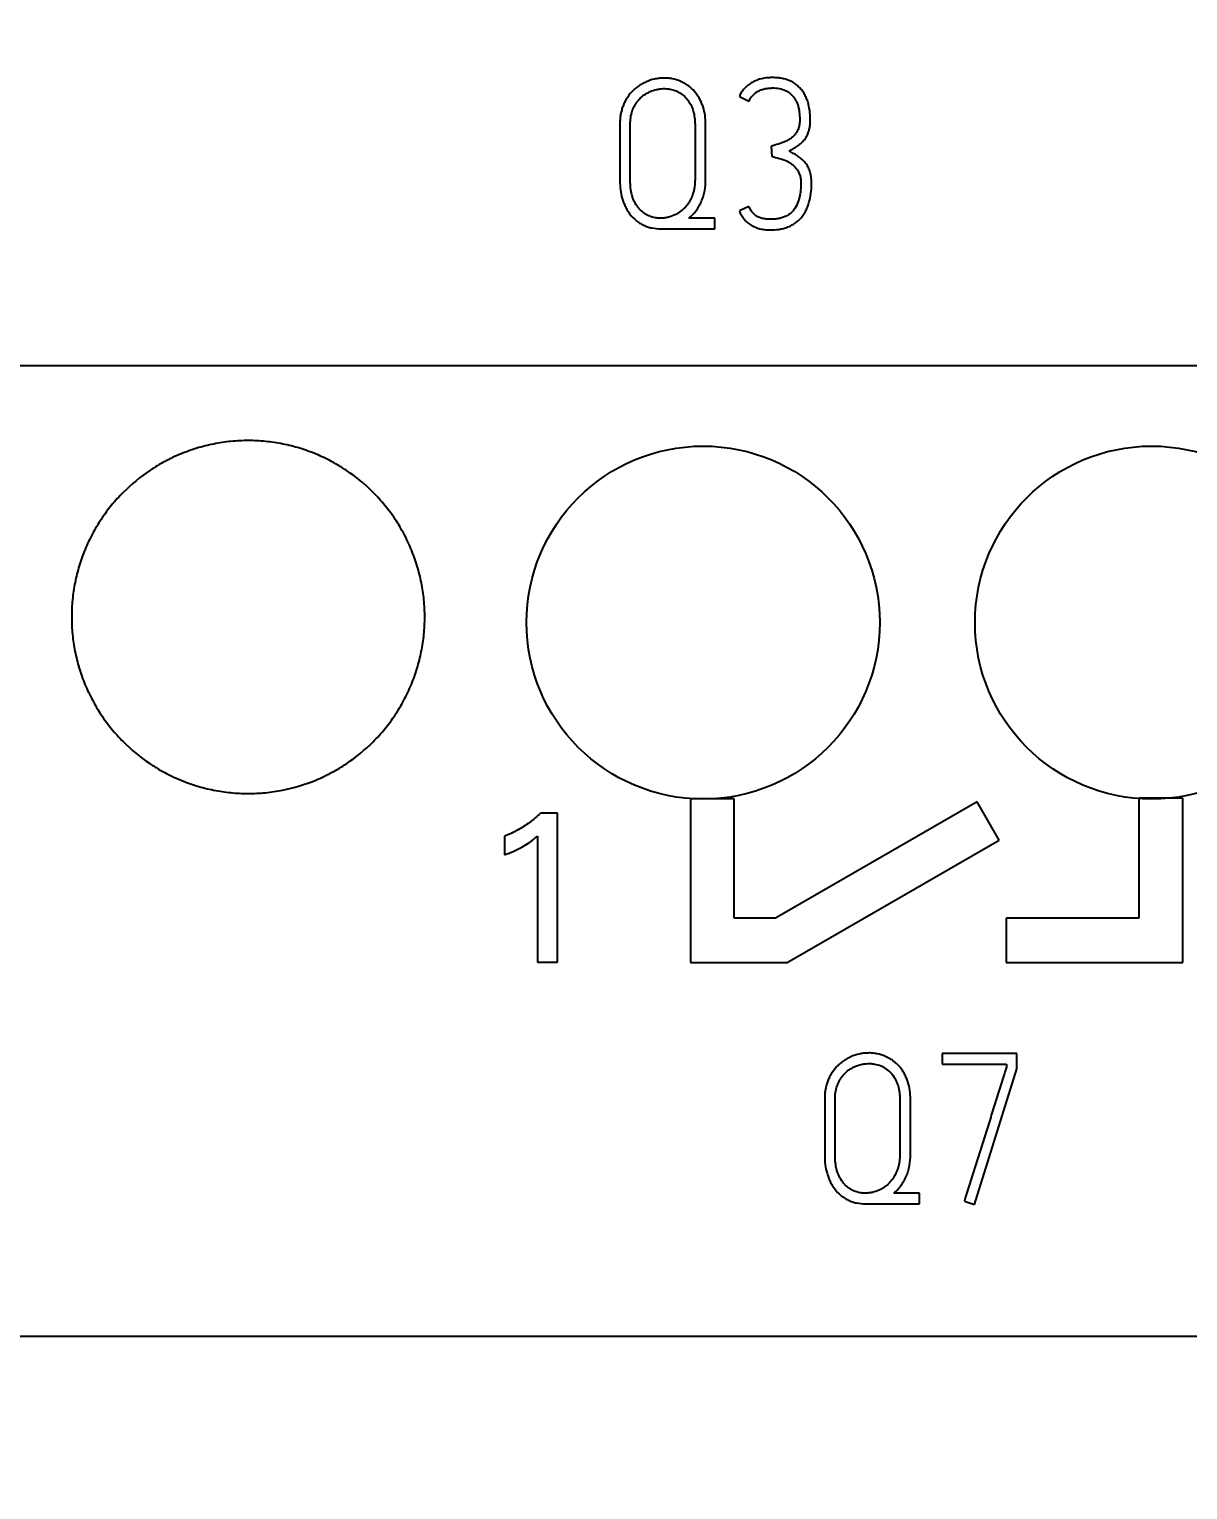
# Model space of a CAD drawing. Extents: x 0 to 420, y 0 to 297.
# Drawn here: x 126.29 to 139.41, y 141.09 to 157.65 of the extents above; entities that cross this region are included whole.
import ezdxf

# ---------------------------------------------------------------- set-up
doc = ezdxf.new("R2010")
doc.units = 0
doc.header["$LTSCALE"] = 23.1
for name, color, linetype in [('10000_FRONT', 7, 'CONTINUOUS'), ('10100_DIM_FRONT', 7, 'CONTINUOUS'), ('10500_FRONT_LABELING', 7, 'CONTINUOUS')]:
    doc.layers.add(name, color=color, linetype=linetype)
doc.styles.get("Standard").update_dxf_attribs({"font": 'txt', "width": 0.8})
doc.dimstyles.new('DIMSTYLE_1', dxfattribs={"dimtxt": 3.5, "dimasz": 3.5, "dimexe": 0.18, "dimexo": 0.0625, "dimgap": 0.09, "dimtad": 1, "dimtxsty": 'STANDARD', "dimcen": 0.09, "dimazin": 3, "dimtp": 0.05, "dimtm": 0.05, "dimtfac": 1, "dimtofl": 0, "dimtmove": 0, "dimatfit": 3, "dimtolj": 1})

# ---------------------------------------------------------------- blocks, each defined once
blk = doc.blocks.new('*D0')
at = {"layer": '10100_DIM_FRONT', "linetype": 'CONTINUOUS'}
for p, q in [((90.477533, 148.320933), (90.477533, 132.125358)), ((161.977533, 148.320933), (161.977533, 132.125358)), ((90.477533, 134.125358), (126.227533, 134.125358)), ((161.977533, 134.125358), (126.227533, 134.125358))]:
    blk.add_line(p, q, dxfattribs=at)
for points in [[(93.977533, 134.625358), (90.477533, 134.125358), (93.977533, 133.625358)], [(158.477533, 133.625358), (161.977533, 134.125358), (158.477533, 134.625358)]]:
    blk.add_solid(points, dxfattribs=at)
at = {"layer": '10100_DIM_FRONT', "linetype": 'CONTINUOUS', "width": 0.660714}
blk.add_text('71,5', height=3.5, dxfattribs=at).set_placement((122.783717, 135.000358))
blk = doc.blocks.new('*D1')
at = {"layer": '10100_DIM_FRONT', "linetype": 'CONTINUOUS'}
for p, q in [((161.977533, 187.833527), (161.977533, 124.539487)), ((82.477533, 147.384527), (82.477533, 124.539487)), ((82.477533, 126.539487), (122.227533, 126.539487)), ((161.977533, 126.539487), (122.227533, 126.539487))]:
    blk.add_line(p, q, dxfattribs=at)
for points in [[(85.977533, 127.039487), (82.477533, 126.539487), (85.977533, 126.039487)], [(158.477533, 126.039487), (161.977533, 126.539487), (158.477533, 127.039487)]]:
    blk.add_solid(points, dxfattribs=at)
at = {"layer": '10100_DIM_FRONT', "linetype": 'CONTINUOUS', "width": 0.714286}
blk.add_text('79,5', height=3.5, dxfattribs=at).set_placement((118.396875, 127.414487))

msp = doc.modelspace()

# ---------------------------------------------------------------- linework, layer by layer
at = {"layer": '10000_FRONT', "color": 7, "linetype": 'CONTINUOUS'}
for p, q in [((90.478, 153.835), (161.978, 153.835)), ((128.229, 153.832), (124.226, 153.832)), ((128.228, 153.835), (128.229, 153.832)), ((129.306, 153.832), (129.308, 153.835)), ((133.309, 153.832), (129.306, 153.832)), ((133.308, 153.835), (133.309, 153.832)), ((134.386, 153.832), (134.388, 153.835)), ((138.389, 153.832), (134.386, 153.832)), ((138.388, 153.835), (138.389, 153.832)), ((133.777, 148.924), (133.777, 147.071)), ((134.274, 148.924), (133.777, 148.924)), ((134.274, 147.572), (134.274, 148.924)), ((137.025, 148.889), (134.74, 147.572)), ((137.274, 148.456), (137.025, 148.889)), ((138.855, 148.931), (138.855, 147.571)), ((139.355, 148.931), (138.855, 148.931)), ((139.355, 147.071), (139.355, 148.931)), ((134.872, 147.071), (137.274, 148.456)), ((134.74, 147.572), (134.274, 147.572)), ((137.355, 147.571), (137.355, 147.071)), ((138.855, 147.571), (137.355, 147.571)), ((133.777, 147.071), (134.872, 147.071)), ((137.355, 147.071), (139.355, 147.071)), ((90.478, 142.835), (161.978, 142.835))]:
    msp.add_line(p, q, dxfattribs=at)
for centre in [(133.921, 150.922), (139.001, 150.922)]:
    msp.add_circle(centre, 2, dxfattribs=at)
for points, knots in [([(130.768, 150.985), (130.768, 151.05), (130.764, 151.116), (130.752, 151.245), (130.742, 151.309), (130.717, 151.437), (130.701, 151.5), (130.673, 151.594), (130.662, 151.625), (130.64, 151.687), (130.629, 151.718), (130.591, 151.808), (130.536, 151.926), (130.469, 152.038), (130.415, 152.119), (130.396, 152.146), (130.357, 152.199), (130.337, 152.225), (130.274, 152.301), (130.23, 152.35), (130.092, 152.489), (129.992, 152.572), (129.869, 152.654), (129.855, 152.663), (129.827, 152.681), (129.813, 152.69), (129.771, 152.715), (129.742, 152.731), (129.655, 152.778), (129.596, 152.806), (129.476, 152.856), (129.414, 152.878), (129.32, 152.907), (129.289, 152.916), (129.225, 152.932), (129.192, 152.939), (129.095, 152.959), (128.965, 152.978), (128.835, 152.984), (128.704, 152.985), (128.638, 152.981), (128.54, 152.972), (128.507, 152.968), (128.442, 152.958), (128.409, 152.952), (128.313, 152.933), (128.249, 152.917), (128.124, 152.879), (128.063, 152.857), (127.972, 152.82), (127.942, 152.806), (127.897, 152.785), (127.882, 152.778), (127.853, 152.763), (127.78, 152.725), (127.709, 152.683), (127.547, 152.574), (127.446, 152.491), (127.329, 152.374), (127.306, 152.351), (127.262, 152.302), (127.241, 152.277), (127.179, 152.201), (127.14, 152.149), (127.068, 152.041), (127.034, 151.985), (126.988, 151.898), (126.973, 151.869), (126.945, 151.809), (126.932, 151.779), (126.894, 151.688), (126.851, 151.566), (126.819, 151.44), (126.8, 151.344), (126.794, 151.312), (126.785, 151.247), (126.78, 151.214), (126.771, 151.116), (126.768, 151.05), (126.768, 150.985)], [0, 0, 0, 0, 0.03125, 0.03125, 0.0625, 0.0625, 0.09375, 0.09375, 0.109375, 0.109375, 0.125, 0.125, 0.15625, 0.1875, 0.1875, 0.203125, 0.203125, 0.21875, 0.21875, 0.25, 0.25, 0.3125, 0.3125, 0.320312, 0.320312, 0.328125, 0.328125, 0.34375, 0.34375, 0.375, 0.375, 0.40625, 0.40625, 0.421875, 0.421875, 0.4375, 0.4375, 0.46875, 0.5, 0.5, 0.53125, 0.53125, 0.546875, 0.546875, 0.5625, 0.5625, 0.59375, 0.59375, 0.625, 0.625, 0.640625, 0.640625, 0.648438, 0.648438, 0.65625, 0.6875, 0.6875, 0.75, 0.75, 0.765625, 0.765625, 0.78125, 0.78125, 0.8125, 0.8125, 0.84375, 0.84375, 0.859375, 0.859375, 0.875, 0.875, 0.90625, 0.9375, 0.9375, 0.953125, 0.953125, 0.96875, 0.96875, 1, 1, 1, 1]), ([(126.768, 150.985), (126.768, 150.919), (126.771, 150.853), (126.784, 150.724), (126.793, 150.66), (126.818, 150.532), (126.834, 150.469), (126.862, 150.375), (126.873, 150.344), (126.895, 150.282), (126.906, 150.251), (126.944, 150.161), (127, 150.043), (127.066, 149.931), (127.12, 149.85), (127.139, 149.823), (127.178, 149.77), (127.198, 149.744), (127.261, 149.668), (127.305, 149.619), (127.443, 149.48), (127.543, 149.398), (127.666, 149.315), (127.68, 149.306), (127.708, 149.288), (127.722, 149.28), (127.764, 149.254), (127.793, 149.238), (127.88, 149.191), (127.939, 149.163), (128.059, 149.113), (128.121, 149.091), (128.215, 149.062), (128.246, 149.053), (128.31, 149.037), (128.343, 149.03), (128.44, 149.01), (128.57, 148.991), (128.7, 148.985), (128.831, 148.984), (128.897, 148.988), (128.995, 148.997), (129.028, 149.001), (129.093, 149.011), (129.255, 149.039), (129.412, 149.087), (129.563, 149.149), (129.593, 149.163), (129.638, 149.184), (129.653, 149.191), (129.683, 149.206), (129.756, 149.244), (129.826, 149.286), (129.989, 149.395), (130.09, 149.478), (130.206, 149.595), (130.229, 149.619), (130.273, 149.667), (130.294, 149.692), (130.356, 149.768), (130.395, 149.82), (130.467, 149.928), (130.501, 149.984), (130.547, 150.071), (130.562, 150.1), (130.59, 150.16), (130.603, 150.19), (130.641, 150.281), (130.684, 150.403), (130.716, 150.529), (130.735, 150.625), (130.741, 150.657), (130.751, 150.722), (130.755, 150.755), (130.764, 150.853), (130.768, 150.919), (130.768, 150.985)], [0, 0, 0, 0, 0.03125, 0.03125, 0.0625, 0.0625, 0.09375, 0.09375, 0.109375, 0.109375, 0.125, 0.125, 0.15625, 0.1875, 0.1875, 0.203125, 0.203125, 0.21875, 0.21875, 0.25, 0.25, 0.3125, 0.3125, 0.320312, 0.320312, 0.328125, 0.328125, 0.34375, 0.34375, 0.375, 0.375, 0.40625, 0.40625, 0.421875, 0.421875, 0.4375, 0.4375, 0.46875, 0.5, 0.5, 0.53125, 0.53125, 0.546875, 0.546875, 0.5625, 0.625, 0.625, 0.640625, 0.640625, 0.648438, 0.648438, 0.65625, 0.6875, 0.6875, 0.75, 0.75, 0.765625, 0.765625, 0.78125, 0.78125, 0.8125, 0.8125, 0.84375, 0.84375, 0.859375, 0.859375, 0.875, 0.875, 0.90625, 0.9375, 0.9375, 0.953125, 0.953125, 0.96875, 0.96875, 1, 1, 1, 1])]:
    msp.add_open_spline(points, degree=3, knots=knots, dxfattribs=at)
at = {"layer": '10500_FRONT_LABELING', "color": 7, "linetype": 'CONTINUOUS'}
for p, q in [((134.331, 156.886), (134.439, 156.832)), ((132.978, 156.571), (132.978, 155.927)), ((133.095, 155.927), (133.095, 156.571)), ((133.829, 156.571), (133.829, 155.941)), ((133.949, 155.941), (133.949, 156.571)), ((134.692, 156.321), (134.699, 156.203)), ((134.439, 155.637), (134.331, 155.587)), ((134.053, 155.505), (133.76, 155.505)), ((134.053, 155.385), (134.053, 155.505)), ((133.44, 155.385), (134.053, 155.385)), ((132.271, 148.762), (132.079, 148.762)), ((132.271, 147.072), (132.271, 148.762)), ((131.671, 148.501), (131.671, 148.289)), ((132.044, 148.5), (132.044, 147.072)), ((132.044, 147.072), (132.271, 147.072)), ((136.627, 146.037), (136.627, 145.917)), ((137.476, 146.037), (136.627, 146.037)), ((137.476, 145.865), (137.476, 146.037)), ((136.627, 145.917), (137.358, 145.917)), ((136.993, 144.327), (137.476, 145.865)), ((137.358, 145.917), (137.358, 145.884)), ((135.298, 145.521), (135.298, 144.877)), ((135.415, 144.877), (135.415, 145.521)), ((136.149, 145.521), (136.149, 144.891)), ((136.269, 144.891), (136.269, 145.521)), ((136.373, 144.455), (136.08, 144.455)), ((136.373, 144.335), (136.373, 144.455)), ((136.88, 144.365), (136.993, 144.327)), ((135.76, 144.335), (136.373, 144.335))]:
    msp.add_line(p, q, dxfattribs=at)
for points, knots in [([(134.894, 156.266), (134.91, 156.274), (134.925, 156.282), (134.954, 156.299), (134.969, 156.308), (134.99, 156.322), (134.997, 156.327), (135.01, 156.337), (135.017, 156.342), (135.03, 156.354), (135.036, 156.359), (135.048, 156.372), (135.054, 156.378), (135.071, 156.398), (135.081, 156.412), (135.094, 156.434), (135.098, 156.441), (135.105, 156.457), (135.109, 156.465), (135.118, 156.489), (135.123, 156.505), (135.13, 156.539), (135.132, 156.556), (135.135, 156.59), (135.135, 156.607), (135.135, 156.641), (135.134, 156.658), (135.131, 156.709), (135.126, 156.743), (135.115, 156.793), (135.111, 156.81), (135.1, 156.843), (135.088, 156.875), (135.073, 156.905), (135.055, 156.935), (135.045, 156.949), (135.023, 156.975), (135.011, 156.988), (134.993, 157.005), (134.986, 157.011), (134.972, 157.021), (134.965, 157.027), (134.93, 157.051), (134.899, 157.065), (134.857, 157.079), (134.849, 157.081), (134.832, 157.085), (134.807, 157.091), (134.765, 157.097), (134.731, 157.098), (134.696, 157.099), (134.679, 157.098), (134.627, 157.095), (134.594, 157.089), (134.553, 157.077), (134.545, 157.075), (134.528, 157.069), (134.52, 157.066), (134.496, 157.055), (134.466, 157.039), (134.438, 157.019), (134.418, 157.003), (134.411, 156.997), (134.399, 156.985), (134.393, 156.979), (134.376, 156.96), (134.365, 156.946), (134.351, 156.925), (134.347, 156.917), (134.338, 156.902), (134.334, 156.894), (134.331, 156.886)], [0, 0, 0, 0, 0.03125, 0.03125, 0.0625, 0.0625, 0.078125, 0.078125, 0.09375, 0.09375, 0.109375, 0.109375, 0.125, 0.125, 0.15625, 0.15625, 0.171875, 0.171875, 0.1875, 0.1875, 0.21875, 0.21875, 0.25, 0.25, 0.28125, 0.28125, 0.3125, 0.3125, 0.375, 0.375, 0.40625, 0.40625, 0.4375, 0.46875, 0.46875, 0.5, 0.5, 0.53125, 0.53125, 0.546875, 0.546875, 0.5625, 0.5625, 0.625, 0.625, 0.640625, 0.640625, 0.65625, 0.6875, 0.71875, 0.71875, 0.75, 0.75, 0.8125, 0.8125, 0.828125, 0.828125, 0.84375, 0.84375, 0.875, 0.90625, 0.90625, 0.921875, 0.921875, 0.9375, 0.9375, 0.96875, 0.96875, 0.984375, 0.984375, 1, 1, 1, 1]), ([(133.949, 156.571), (133.949, 156.637), (133.941, 156.703), (133.915, 156.782), (133.909, 156.798), (133.896, 156.828), (133.889, 156.843), (133.873, 156.872), (133.864, 156.886), (133.85, 156.907), (133.845, 156.914), (133.835, 156.927), (133.83, 156.933), (133.802, 156.965), (133.778, 156.988), (133.738, 157.017), (133.724, 157.026), (133.695, 157.043), (133.68, 157.051), (133.634, 157.07), (133.602, 157.08), (133.553, 157.089), (133.536, 157.091), (133.503, 157.094), (133.486, 157.094), (133.453, 157.093), (133.436, 157.092), (133.402, 157.088), (133.386, 157.085), (133.337, 157.074), (133.306, 157.064), (133.26, 157.043), (133.245, 157.036), (133.216, 157.019), (133.202, 157.011), (133.174, 156.991), (133.161, 156.981), (133.143, 156.965), (133.136, 156.959), (133.124, 156.948), (133.118, 156.942), (133.09, 156.911), (133.07, 156.885), (133.044, 156.842), (133.036, 156.828), (133.022, 156.797), (133.015, 156.782), (133.004, 156.751), (132.999, 156.735), (132.991, 156.703), (132.987, 156.687), (132.982, 156.654), (132.981, 156.637), (132.978, 156.604), (132.978, 156.587), (132.978, 156.571)], [0, 0, 0, 0, 0.125, 0.125, 0.15625, 0.15625, 0.1875, 0.1875, 0.21875, 0.21875, 0.234375, 0.234375, 0.25, 0.25, 0.3125, 0.3125, 0.34375, 0.34375, 0.375, 0.375, 0.4375, 0.4375, 0.46875, 0.46875, 0.5, 0.5, 0.53125, 0.53125, 0.5625, 0.5625, 0.625, 0.625, 0.65625, 0.65625, 0.6875, 0.6875, 0.71875, 0.71875, 0.734375, 0.734375, 0.75, 0.75, 0.8125, 0.8125, 0.84375, 0.84375, 0.875, 0.875, 0.90625, 0.90625, 0.9375, 0.9375, 0.96875, 0.96875, 1, 1, 1, 1]), ([(133.095, 156.571), (133.095, 156.596), (133.097, 156.621), (133.104, 156.671), (133.11, 156.696), (133.123, 156.732), (133.128, 156.744), (133.138, 156.767), (133.144, 156.778), (133.157, 156.8), (133.164, 156.811), (133.179, 156.831), (133.187, 156.841), (133.213, 156.87), (133.232, 156.887), (133.263, 156.909), (133.274, 156.916), (133.296, 156.929), (133.308, 156.934), (133.343, 156.95), (133.367, 156.958), (133.404, 156.966), (133.417, 156.969), (133.442, 156.972), (133.455, 156.973), (133.48, 156.974), (133.493, 156.974), (133.518, 156.972), (133.531, 156.971), (133.569, 156.964), (133.593, 156.957), (133.628, 156.942), (133.64, 156.936), (133.662, 156.923), (133.673, 156.916), (133.703, 156.893), (133.722, 156.876), (133.754, 156.836), (133.768, 156.815), (133.786, 156.781), (133.791, 156.769), (133.8, 156.745), (133.805, 156.733), (133.815, 156.697), (133.821, 156.672), (133.827, 156.622), (133.829, 156.596), (133.829, 156.571)], [0, 0, 0, 0, 0.0625, 0.0625, 0.125, 0.125, 0.15625, 0.15625, 0.1875, 0.1875, 0.21875, 0.21875, 0.25, 0.25, 0.3125, 0.3125, 0.34375, 0.34375, 0.375, 0.375, 0.4375, 0.4375, 0.46875, 0.46875, 0.5, 0.5, 0.53125, 0.53125, 0.5625, 0.5625, 0.625, 0.625, 0.65625, 0.65625, 0.6875, 0.6875, 0.75, 0.75, 0.8125, 0.8125, 0.84375, 0.84375, 0.875, 0.875, 0.9375, 0.9375, 1, 1, 1, 1]), ([(134.439, 156.832), (134.446, 156.845), (134.453, 156.857), (134.468, 156.88), (134.477, 156.891), (134.497, 156.911), (134.507, 156.92), (134.53, 156.937), (134.542, 156.944), (134.567, 156.956), (134.581, 156.961), (134.608, 156.97), (134.622, 156.973), (134.649, 156.977), (134.663, 156.979), (134.691, 156.981), (134.706, 156.981), (134.748, 156.98), (134.776, 156.977), (134.81, 156.969), (134.817, 156.967), (134.831, 156.963), (134.837, 156.96), (134.857, 156.952), (134.869, 156.946), (134.887, 156.935), (134.893, 156.93), (134.904, 156.922), (134.91, 156.917), (134.925, 156.903), (134.934, 156.892), (134.947, 156.876), (134.952, 156.87), (134.959, 156.858), (134.971, 156.84), (134.98, 156.821), (134.99, 156.795), (134.995, 156.782), (135.002, 156.754), (135.005, 156.741), (135.012, 156.699), (135.014, 156.672), (135.015, 156.629), (135.015, 156.615), (135.014, 156.587), (135.013, 156.573), (135.008, 156.545), (135.004, 156.532), (134.995, 156.505), (134.988, 156.493), (134.977, 156.475), (134.973, 156.469), (134.965, 156.458), (134.96, 156.452), (134.946, 156.437), (134.936, 156.427), (134.914, 156.409), (134.902, 156.401), (134.878, 156.387), (134.866, 156.38), (134.84, 156.368), (134.827, 156.363), (134.8, 156.354), (134.787, 156.35), (134.746, 156.337), (134.719, 156.328), (134.692, 156.321)], [0, 0, 0, 0, 0.03125, 0.03125, 0.0625, 0.0625, 0.09375, 0.09375, 0.125, 0.125, 0.15625, 0.15625, 0.1875, 0.1875, 0.21875, 0.21875, 0.25, 0.25, 0.3125, 0.3125, 0.328125, 0.328125, 0.34375, 0.34375, 0.375, 0.375, 0.390625, 0.390625, 0.40625, 0.40625, 0.4375, 0.4375, 0.453125, 0.453125, 0.46875, 0.5, 0.5, 0.53125, 0.53125, 0.5625, 0.5625, 0.625, 0.625, 0.65625, 0.65625, 0.6875, 0.6875, 0.71875, 0.71875, 0.75, 0.75, 0.765625, 0.765625, 0.78125, 0.78125, 0.8125, 0.8125, 0.84375, 0.84375, 0.875, 0.875, 0.90625, 0.90625, 0.9375, 0.9375, 1, 1, 1, 1]), ([(134.331, 155.587), (134.338, 155.571), (134.346, 155.555), (134.364, 155.524), (134.374, 155.509), (134.39, 155.488), (134.396, 155.482), (134.408, 155.469), (134.415, 155.462), (134.435, 155.445), (134.45, 155.435), (134.473, 155.421), (134.481, 155.417), (134.497, 155.409), (134.505, 155.406), (134.53, 155.395), (134.547, 155.39), (134.582, 155.381), (134.599, 155.378), (134.626, 155.375), (134.635, 155.375), (134.653, 155.373), (134.662, 155.373), (134.707, 155.372), (134.742, 155.374), (134.795, 155.381), (134.813, 155.385), (134.847, 155.394), (134.865, 155.399), (134.898, 155.412), (134.914, 155.42), (134.938, 155.433), (134.946, 155.437), (134.961, 155.447), (134.968, 155.453), (135.004, 155.48), (135.029, 155.506), (135.056, 155.542), (135.061, 155.549), (135.07, 155.565), (135.084, 155.588), (135.096, 155.612), (135.109, 155.645), (135.115, 155.662), (135.125, 155.697), (135.13, 155.714), (135.14, 155.767), (135.145, 155.802), (135.148, 155.855), (135.149, 155.873), (135.149, 155.909), (135.149, 155.927), (135.146, 155.963), (135.144, 155.981), (135.138, 156.007), (135.136, 156.016), (135.13, 156.033), (135.128, 156.041), (135.118, 156.066), (135.11, 156.083), (135.097, 156.106), (135.092, 156.114), (135.081, 156.128), (135.076, 156.135), (135.058, 156.156), (135.046, 156.168), (135.018, 156.191), (135.003, 156.202), (134.973, 156.222), (134.958, 156.231), (134.926, 156.249), (134.911, 156.258), (134.894, 156.266)], [0, 0, 0, 0, 0.03125, 0.03125, 0.0625, 0.0625, 0.078125, 0.078125, 0.09375, 0.09375, 0.125, 0.125, 0.140625, 0.140625, 0.15625, 0.15625, 0.1875, 0.1875, 0.21875, 0.21875, 0.234375, 0.234375, 0.25, 0.25, 0.3125, 0.3125, 0.34375, 0.34375, 0.375, 0.375, 0.40625, 0.40625, 0.421875, 0.421875, 0.4375, 0.4375, 0.5, 0.5, 0.515625, 0.515625, 0.53125, 0.5625, 0.5625, 0.59375, 0.59375, 0.625, 0.625, 0.6875, 0.6875, 0.71875, 0.71875, 0.75, 0.75, 0.78125, 0.78125, 0.796875, 0.796875, 0.8125, 0.8125, 0.84375, 0.84375, 0.859375, 0.859375, 0.875, 0.875, 0.90625, 0.90625, 0.9375, 0.9375, 0.96875, 0.96875, 1, 1, 1, 1]), ([(134.699, 156.203), (134.728, 156.198), (134.756, 156.191), (134.812, 156.175), (134.839, 156.166), (134.879, 156.147), (134.892, 156.139), (134.917, 156.123), (134.929, 156.115), (134.951, 156.096), (134.961, 156.085), (134.98, 156.062), (134.989, 156.05), (135, 156.032), (135.003, 156.025), (135.009, 156.012), (135.012, 156.005), (135.02, 155.984), (135.023, 155.97), (135.028, 155.941), (135.028, 155.926), (135.029, 155.897), (135.029, 155.882), (135.027, 155.838), (135.024, 155.809), (135.016, 155.766), (135.013, 155.752), (135.007, 155.723), (135.003, 155.709), (134.988, 155.667), (134.976, 155.64), (134.951, 155.603), (134.942, 155.592), (134.922, 155.57), (134.911, 155.561), (134.893, 155.547), (134.887, 155.543), (134.875, 155.535), (134.868, 155.532), (134.848, 155.522), (134.835, 155.517), (134.814, 155.51), (134.806, 155.508), (134.792, 155.504), (134.77, 155.499), (134.734, 155.494), (134.705, 155.493), (134.675, 155.493), (134.66, 155.493), (134.631, 155.496), (134.616, 155.498), (134.587, 155.504), (134.573, 155.508), (134.546, 155.518), (134.533, 155.525), (134.514, 155.538), (134.508, 155.542), (134.497, 155.552), (134.492, 155.557), (134.482, 155.568), (134.477, 155.573), (134.468, 155.585), (134.464, 155.591), (134.452, 155.61), (134.445, 155.623), (134.439, 155.637)], [0, 0, 0, 0, 0.0625, 0.0625, 0.125, 0.125, 0.15625, 0.15625, 0.1875, 0.1875, 0.21875, 0.21875, 0.25, 0.25, 0.265625, 0.265625, 0.28125, 0.28125, 0.3125, 0.3125, 0.34375, 0.34375, 0.375, 0.375, 0.4375, 0.4375, 0.46875, 0.46875, 0.5, 0.5, 0.5625, 0.5625, 0.59375, 0.59375, 0.625, 0.625, 0.640625, 0.640625, 0.65625, 0.65625, 0.6875, 0.6875, 0.703125, 0.703125, 0.71875, 0.75, 0.78125, 0.78125, 0.8125, 0.8125, 0.84375, 0.84375, 0.875, 0.875, 0.90625, 0.90625, 0.921875, 0.921875, 0.9375, 0.9375, 0.953125, 0.953125, 0.96875, 0.96875, 1, 1, 1, 1]), ([(133.829, 155.941), (133.829, 155.915), (133.827, 155.888), (133.822, 155.849), (133.819, 155.836), (133.814, 155.811), (133.81, 155.798), (133.798, 155.76), (133.788, 155.736), (133.77, 155.701), (133.763, 155.69), (133.749, 155.668), (133.741, 155.657), (133.716, 155.626), (133.698, 155.607), (133.667, 155.582), (133.657, 155.575), (133.635, 155.56), (133.623, 155.553), (133.588, 155.535), (133.563, 155.525), (133.525, 155.515), (133.512, 155.512), (133.486, 155.508), (133.473, 155.506), (133.447, 155.505), (133.433, 155.505), (133.414, 155.506), (133.407, 155.506), (133.394, 155.507), (133.387, 155.508), (133.355, 155.514), (133.329, 155.521), (133.293, 155.537), (133.282, 155.543), (133.259, 155.557), (133.237, 155.572), (133.218, 155.59), (133.199, 155.608), (133.19, 155.619), (133.166, 155.65), (133.152, 155.672), (133.135, 155.708), (133.13, 155.721), (133.121, 155.745), (133.117, 155.758), (133.107, 155.796), (133.103, 155.821), (133.097, 155.874), (133.095, 155.9), (133.095, 155.927)], [0, 0, 0, 0, 0.0625, 0.0625, 0.09375, 0.09375, 0.125, 0.125, 0.1875, 0.1875, 0.21875, 0.21875, 0.25, 0.25, 0.3125, 0.3125, 0.34375, 0.34375, 0.375, 0.375, 0.4375, 0.4375, 0.46875, 0.46875, 0.5, 0.5, 0.53125, 0.53125, 0.546875, 0.546875, 0.5625, 0.5625, 0.625, 0.625, 0.65625, 0.65625, 0.6875, 0.71875, 0.71875, 0.75, 0.75, 0.8125, 0.8125, 0.84375, 0.84375, 0.875, 0.875, 0.9375, 0.9375, 1, 1, 1, 1]), ([(133.76, 155.505), (133.776, 155.518), (133.791, 155.532), (133.819, 155.562), (133.832, 155.578), (133.85, 155.603), (133.855, 155.611), (133.866, 155.628), (133.872, 155.637), (133.887, 155.664), (133.896, 155.682), (133.912, 155.72), (133.919, 155.739), (133.931, 155.778), (133.935, 155.798), (133.946, 155.859), (133.949, 155.9), (133.949, 155.941)], [0, 0, 0, 0, 0.125, 0.125, 0.25, 0.25, 0.3125, 0.3125, 0.375, 0.375, 0.5, 0.5, 0.625, 0.625, 0.75, 0.75, 1, 1, 1, 1]), ([(132.978, 155.927), (132.978, 155.86), (132.985, 155.794), (133.009, 155.714), (133.014, 155.698), (133.026, 155.667), (133.033, 155.652), (133.047, 155.622), (133.055, 155.608), (133.068, 155.586), (133.073, 155.579), (133.082, 155.565), (133.087, 155.559), (133.112, 155.525), (133.135, 155.501), (133.174, 155.469), (133.187, 155.459), (133.215, 155.441), (133.245, 155.425), (133.275, 155.413), (133.307, 155.402), (133.324, 155.398), (133.373, 155.388), (133.406, 155.385), (133.44, 155.385)], [0, 0, 0, 0, 0.25, 0.25, 0.3125, 0.3125, 0.375, 0.375, 0.4375, 0.4375, 0.46875, 0.46875, 0.5, 0.5, 0.625, 0.625, 0.6875, 0.6875, 0.75, 0.8125, 0.8125, 0.875, 0.875, 1, 1, 1, 1]), ([(132.079, 148.762), (132.039, 148.724), (131.957, 148.654), (131.82, 148.566), (131.722, 148.521), (131.671, 148.501)], [0, 0, 0, 0, 0.335376, 0.666733, 1, 1, 1, 1]), ([(131.671, 148.289), (131.706, 148.303), (131.772, 148.33), (131.863, 148.374), (131.928, 148.413), (131.974, 148.445), (132.008, 148.471), (132.032, 148.49), (132.044, 148.5)], [0, 0, 0, 0, 0.263331, 0.496838, 0.701719, 0.791454, 0.890837, 1, 1, 1, 1]), ([(136.269, 145.521), (136.269, 145.587), (136.261, 145.652), (136.235, 145.732), (136.229, 145.747), (136.216, 145.778), (136.209, 145.793), (136.193, 145.822), (136.184, 145.836), (136.17, 145.857), (136.165, 145.863), (136.155, 145.877), (136.15, 145.883), (136.123, 145.915), (136.098, 145.937), (136.058, 145.967), (136.044, 145.976), (136.015, 145.993), (136, 146), (135.954, 146.02), (135.923, 146.03), (135.873, 146.039), (135.856, 146.041), (135.823, 146.044), (135.806, 146.044), (135.773, 146.043), (135.756, 146.042), (135.722, 146.038), (135.706, 146.035), (135.657, 146.024), (135.625, 146.014), (135.587, 145.997), (135.579, 145.993), (135.564, 145.986), (135.557, 145.982), (135.535, 145.969), (135.521, 145.96), (135.494, 145.941), (135.481, 145.931), (135.462, 145.915), (135.456, 145.909), (135.444, 145.897), (135.438, 145.891), (135.409, 145.861), (135.39, 145.834), (135.364, 145.792), (135.356, 145.777), (135.341, 145.747), (135.335, 145.732), (135.324, 145.701), (135.319, 145.685), (135.311, 145.653), (135.307, 145.637), (135.302, 145.604), (135.3, 145.587), (135.298, 145.554), (135.298, 145.537), (135.298, 145.521)], [0, 0, 0, 0, 0.125, 0.125, 0.15625, 0.15625, 0.1875, 0.1875, 0.21875, 0.21875, 0.234375, 0.234375, 0.25, 0.25, 0.3125, 0.3125, 0.34375, 0.34375, 0.375, 0.375, 0.4375, 0.4375, 0.46875, 0.46875, 0.5, 0.5, 0.53125, 0.53125, 0.5625, 0.5625, 0.625, 0.625, 0.640625, 0.640625, 0.65625, 0.65625, 0.6875, 0.6875, 0.71875, 0.71875, 0.734375, 0.734375, 0.75, 0.75, 0.8125, 0.8125, 0.84375, 0.84375, 0.875, 0.875, 0.90625, 0.90625, 0.9375, 0.9375, 0.96875, 0.96875, 1, 1, 1, 1]), ([(135.415, 145.521), (135.415, 145.546), (135.417, 145.571), (135.424, 145.621), (135.43, 145.646), (135.443, 145.682), (135.448, 145.694), (135.458, 145.717), (135.464, 145.728), (135.477, 145.75), (135.484, 145.761), (135.499, 145.781), (135.507, 145.791), (135.533, 145.82), (135.552, 145.836), (135.583, 145.859), (135.593, 145.866), (135.616, 145.879), (135.627, 145.884), (135.662, 145.9), (135.687, 145.908), (135.724, 145.916), (135.737, 145.919), (135.762, 145.922), (135.775, 145.923), (135.8, 145.924), (135.813, 145.924), (135.839, 145.922), (135.851, 145.921), (135.889, 145.914), (135.914, 145.907), (135.949, 145.892), (135.96, 145.886), (135.982, 145.873), (135.993, 145.866), (136.013, 145.851), (136.023, 145.843), (136.041, 145.825), (136.05, 145.816), (136.075, 145.786), (136.088, 145.764), (136.106, 145.73), (136.111, 145.719), (136.12, 145.695), (136.125, 145.683), (136.135, 145.647), (136.141, 145.622), (136.147, 145.572), (136.149, 145.546), (136.149, 145.521)], [0, 0, 0, 0, 0.0625, 0.0625, 0.125, 0.125, 0.15625, 0.15625, 0.1875, 0.1875, 0.21875, 0.21875, 0.25, 0.25, 0.3125, 0.3125, 0.34375, 0.34375, 0.375, 0.375, 0.4375, 0.4375, 0.46875, 0.46875, 0.5, 0.5, 0.53125, 0.53125, 0.5625, 0.5625, 0.625, 0.625, 0.65625, 0.65625, 0.6875, 0.6875, 0.71875, 0.71875, 0.75, 0.75, 0.8125, 0.8125, 0.84375, 0.84375, 0.875, 0.875, 0.9375, 0.9375, 1, 1, 1, 1]), ([(137.358, 145.884), (137.355, 145.876), (137.353, 145.868), (137.347, 145.852), (137.345, 145.844), (137.337, 145.821), (137.332, 145.805), (137.317, 145.758), (137.307, 145.726), (137.277, 145.631), (137.257, 145.568), (137.217, 145.441), (137.198, 145.378), (137.168, 145.283), (137.158, 145.251), (137.138, 145.188), (137.128, 145.156), (137.098, 145.062), (137.078, 144.998), (137.039, 144.872), (137.019, 144.808), (136.959, 144.618), (136.919, 144.492), (136.88, 144.365)], [0, 0, 0, 0, 0.015625, 0.015625, 0.03125, 0.03125, 0.0625, 0.0625, 0.125, 0.125, 0.25, 0.25, 0.375, 0.375, 0.4375, 0.4375, 0.5, 0.5, 0.625, 0.625, 0.75, 0.75, 1, 1, 1, 1]), ([(135.298, 144.877), (135.298, 144.81), (135.305, 144.745), (135.329, 144.664), (135.334, 144.649), (135.346, 144.618), (135.353, 144.602), (135.367, 144.573), (135.375, 144.558), (135.388, 144.537), (135.392, 144.53), (135.402, 144.516), (135.407, 144.509), (135.432, 144.476), (135.455, 144.451), (135.493, 144.42), (135.507, 144.41), (135.535, 144.392), (135.564, 144.375), (135.595, 144.363), (135.627, 144.352), (135.643, 144.348), (135.693, 144.338), (135.726, 144.335), (135.76, 144.335)], [0, 0, 0, 0, 0.25, 0.25, 0.3125, 0.3125, 0.375, 0.375, 0.4375, 0.4375, 0.46875, 0.46875, 0.5, 0.5, 0.625, 0.625, 0.6875, 0.6875, 0.75, 0.8125, 0.8125, 0.875, 0.875, 1, 1, 1, 1]), ([(136.149, 144.891), (136.149, 144.865), (136.147, 144.838), (136.142, 144.799), (136.14, 144.787), (136.134, 144.761), (136.13, 144.748), (136.118, 144.71), (136.108, 144.686), (136.09, 144.651), (136.083, 144.64), (136.069, 144.618), (136.061, 144.607), (136.036, 144.576), (136.018, 144.558), (135.988, 144.533), (135.977, 144.525), (135.955, 144.51), (135.943, 144.503), (135.908, 144.485), (135.884, 144.476), (135.845, 144.465), (135.832, 144.462), (135.806, 144.458), (135.793, 144.456), (135.767, 144.455), (135.753, 144.455), (135.734, 144.456), (135.727, 144.456), (135.714, 144.457), (135.707, 144.458), (135.674, 144.464), (135.643, 144.473), (135.613, 144.487), (135.601, 144.493), (135.596, 144.497), (135.579, 144.507), (135.557, 144.522), (135.537, 144.54), (135.519, 144.559), (135.51, 144.569), (135.486, 144.6), (135.472, 144.623), (135.455, 144.659), (135.45, 144.671), (135.441, 144.696), (135.437, 144.708), (135.427, 144.746), (135.423, 144.772), (135.417, 144.824), (135.415, 144.85), (135.415, 144.877)], [0, 0, 0, 0, 0.0625, 0.0625, 0.09375, 0.09375, 0.125, 0.125, 0.1875, 0.1875, 0.21875, 0.21875, 0.25, 0.25, 0.3125, 0.3125, 0.34375, 0.34375, 0.375, 0.375, 0.4375, 0.4375, 0.46875, 0.46875, 0.5, 0.5, 0.53125, 0.53125, 0.546875, 0.546875, 0.5625, 0.5625, 0.625, 0.640625, 0.640625, 0.65625, 0.65625, 0.6875, 0.71875, 0.71875, 0.75, 0.75, 0.8125, 0.8125, 0.84375, 0.84375, 0.875, 0.875, 0.9375, 0.9375, 1, 1, 1, 1]), ([(136.08, 144.455), (136.096, 144.468), (136.111, 144.482), (136.139, 144.512), (136.152, 144.528), (136.17, 144.553), (136.175, 144.561), (136.186, 144.579), (136.192, 144.587), (136.207, 144.614), (136.216, 144.632), (136.232, 144.67), (136.239, 144.689), (136.251, 144.728), (136.255, 144.748), (136.266, 144.809), (136.269, 144.85), (136.269, 144.891)], [0, 0, 0, 0, 0.125, 0.125, 0.25, 0.25, 0.3125, 0.3125, 0.375, 0.375, 0.5, 0.5, 0.625, 0.625, 0.75, 0.75, 1, 1, 1, 1])]:
    msp.add_open_spline(points, degree=3, knots=knots, dxfattribs=at)

# ---------------------------------------------------------------- dimensions: what is measured, and where the dimension line sits
at = {"layer": '10100_DIM_FRONT', "linetype": 'CONTINUOUS'}
for base, p1, p2, text, picture, middle in [((161.978, 126.539), (82.478, 147.385), (161.978, 187.834), '79,5', '*D1', (123.397, 129.164)), ((161.978, 134.125), (90.478, 148.321), (161.978, 148.321), '71,5', '*D0', (127.409, 136.75))]:
    dim = msp.add_linear_dim(base=base, p1=p1, p2=p2, text=text, dimstyle='DIMSTYLE_1', dxfattribs=at)
    dim.commit()
    dim.dimension.update_dxf_attribs({"geometry": picture, "text_midpoint": middle, "dimtype": 160})

doc.saveas('drawing.dxf')
